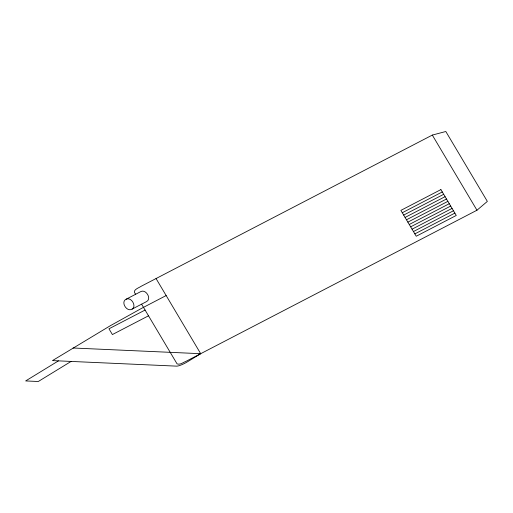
<?xml version="1.0" encoding="UTF-8"?>
<svg xmlns="http://www.w3.org/2000/svg" width="513" height="513" viewBox="0 0 513 513"><rect width="100%" height="100%" fill="white"/><g stroke="black" fill="none" stroke-linecap="round" stroke-linejoin="round"><path stroke-width="0.77" d="M141.594 304.171L177.075 363.884C180.025 365.16 183.269 362.319 186.02 361.319L476.968 210.227L487.35 201.404L445.816 131.501L432.318 135.079L141.37 286.171C138.843 287.947 131.302 290.127 135.695 294.244M132.078 309.108C126.826 312.5 120.234 301.785 126.249 299.15L140.697 291.647C145.827 288.736 151.995 298.713 146.596 301.573L132.149 309.076C136.894 306.274 131.283 296.681 126.185 299.188M156.048 278.546L200.698 353.694L187.373 361.851A9.016 1.84 -27.3 0 1 176.626 366.141L52.48 360.601L110.186 325.8L141.883 308.191L166.154 295.552M58.437 360.87L25.65 380.935L38.295 381.499L71.083 361.434M145.089 310.044L108.974 328.801L112.392 334.559L148.507 315.809M402.275 212.735L442.289 191.952M403.673 215.088L443.687 194.305M405.071 217.435L445.085 196.659M406.469 219.788L446.483 199.006M407.867 222.135L447.881 201.359M409.259 224.489L449.279 203.706M410.656 226.836L450.67 206.059M412.054 229.189L452.068 208.406M413.452 231.536L453.466 210.76M414.85 233.89L454.864 213.107M73.064 348L200.698 353.694M432.318 135.079L476.968 210.227M440.898 189.605L400.884 210.381L416.242 236.236L456.262 215.46L440.898 189.605"/></g></svg>
